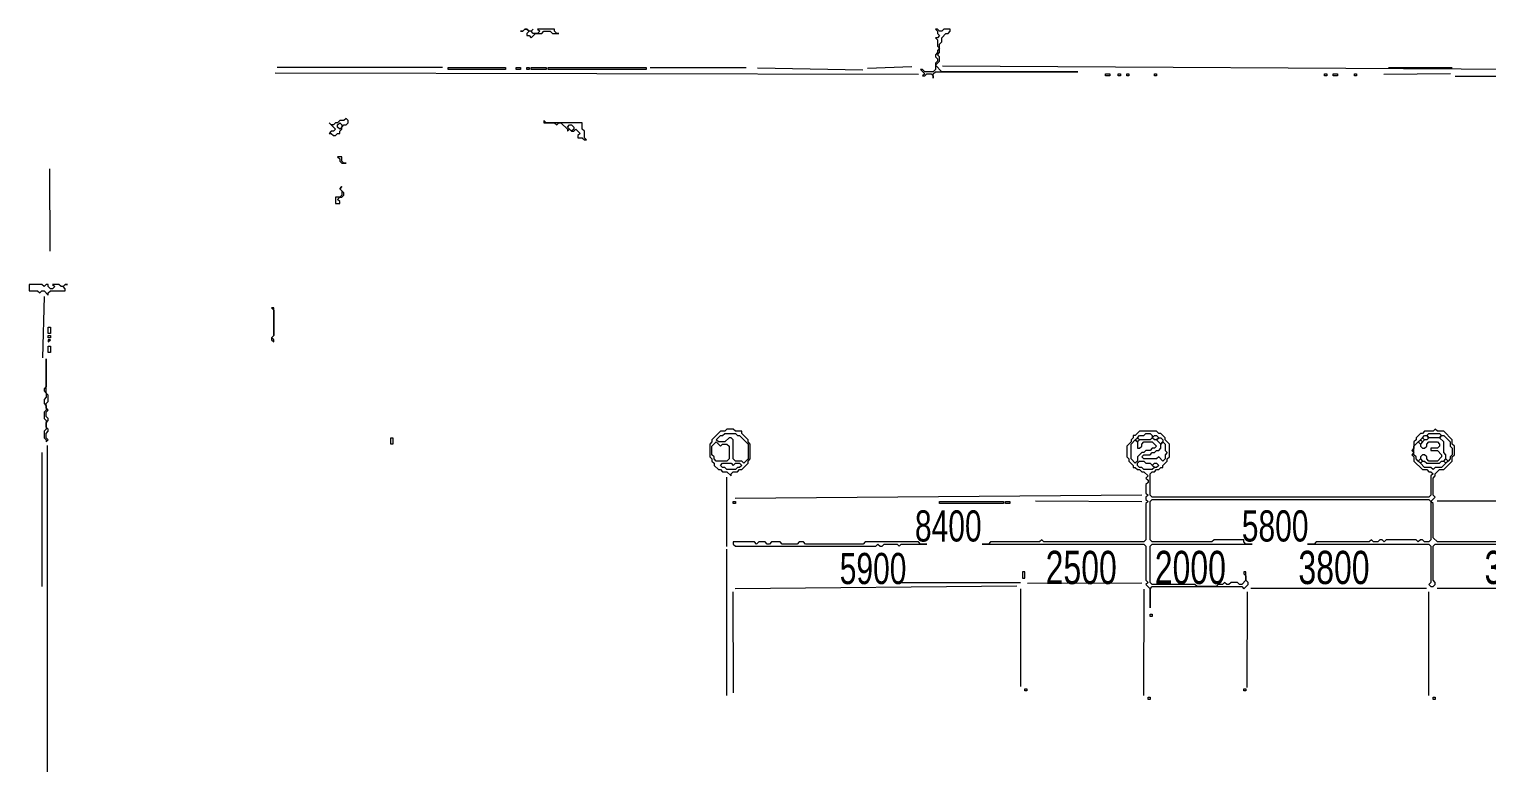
# Model space of a CAD drawing. Extents: x 10 to 1971, y 11 to 1392.
# Drawn here: x 10 to 695, y 1047 to 1392 of the extents above; entities that cross this region are included whole.
import ezdxf

# ---------------------------------------------------------------- set-up
doc = ezdxf.new("R2010")
doc.units = 0
for name, color, linetype, lineweight in [('OCR_TEXT', 6, 'Continuous', 0), ('TRACE_CURVE', 6, 'Continuous', 0), ('TRACE_STRAIGHT', 5, 'Continuous', 0), ('TRACE_TEXT_SYMBOL', 6, 'Continuous', 0)]:
    doc.layers.add(name, color=color, linetype=linetype, lineweight=lineweight)
doc.styles.add('wqy-unicode', font='wqy-unicode.lff')

msp = doc.modelspace()

# ---------------------------------------------------------------- linework, layer by layer
at = {"layer": 'TRACE_CURVE', "color": 6}
for points in [[(671, 1204), (670, 1203), (666, 1203), (665, 1202), (664, 1202), (662, 1200), (662, 1199), (661, 1198), (661, 1195), (660, 1194), (661, 1193), (660, 1192), (661, 1191), (661, 1189), (665, 1185), (667, 1185), (668, 1184), (669, 1184), (670, 1183), (669, 1182), (669, 1173), (668, 1172), (538, 1172), (537, 1173), (537, 1183), (538, 1184), (539, 1184), (540, 1185), (541, 1185), (542, 1186), (543, 1186), (543, 1187), (545, 1189), (545, 1190), (546, 1191), (546, 1197), (544, 1199), (544, 1200), (542, 1202), (541, 1202), (540, 1203), (532, 1203), (530, 1201), (529, 1201), (529, 1200), (528, 1199), (528, 1198), (526, 1196), (526, 1191), (527, 1190), (527, 1189), (529, 1187), (529, 1186), (530, 1186), (531, 1185), (532, 1185), (533, 1184), (534, 1184), (536, 1182), (535, 1181), (536, 1180), (536, 1179), (535, 1178), (535, 1174)], [(700, 1151), (672, 1151), (670, 1153), (670, 1169), (669, 1170), (671, 1172), (670, 1173), (670, 1181), (671, 1182), (671, 1183), (673, 1185), (675, 1185), (679, 1189), (679, 1191), (680, 1192), (680, 1196), (679, 1197), (679, 1199), (675, 1203), (672, 1203), (671, 1204)], [(535, 1174), (536, 1173), (535, 1172), (535, 1171), (536, 1170), (535, 1169), (535, 1152), (534, 1151), (487, 1151), (486, 1152), (485, 1151), (462, 1151), (461, 1150), (458, 1150), (534, 1150), (535, 1149), (535, 1133), (536, 1132), (535, 1131), (537, 1129), (537, 1120), (537, 1129), (538, 1130), (580, 1130), (581, 1129), (583, 1131), (583, 1132), (582, 1133), (582, 1137), (581, 1137), (581, 1136), (582, 1135), (582, 1133), (580, 1131), (579, 1131), (578, 1132), (575, 1132), (574, 1131), (573, 1131), (572, 1132), (571, 1131), (569, 1131), (568, 1130), (559, 1130), (558, 1131), (538, 1131), (537, 1132), (537, 1149), (538, 1150), (585, 1150), (582, 1150), (581, 1151), (581, 1152), (567, 1152), (566, 1151), (538, 1151), (537, 1152), (537, 1170), (538, 1171), (668, 1171), (669, 1170), (669, 1152), (668, 1151), (666, 1151)], [(666, 1151), (665, 1152), (664, 1152), (663, 1151), (662, 1152), (648, 1152), (647, 1151), (646, 1152), (645, 1152), (644, 1151), (642, 1151), (641, 1152), (640, 1151), (615, 1151), (614, 1150), (611, 1150), (668, 1150), (669, 1149), (669, 1132), (668, 1131), (669, 1130), (670, 1130), (671, 1131), (671, 1132), (670, 1133), (670, 1149), (671, 1150), (843, 1150)]]:
    msp.add_lwpolyline(points, dxfattribs=at)
for points in [[(530, 1199), (531, 1200), (532, 1199), (531, 1198)], [(534, 1201), (535, 1202), (537, 1202), (538, 1201), (538, 1200), (537, 1199), (532, 1199), (531, 1200), (532, 1201)], [(538, 1200), (539, 1201), (540, 1201), (541, 1200), (540, 1199), (539, 1199)], [(540, 1199), (541, 1200), (542, 1200), (543, 1199), (543, 1198), (542, 1197)], [(664, 1199), (665, 1200), (666, 1199), (665, 1198)], [(665, 1200), (666, 1201), (667, 1201), (668, 1200), (667, 1199), (666, 1199)], [(667, 1201), (668, 1202), (673, 1202), (674, 1201), (673, 1200), (668, 1200)], [(673, 1200), (674, 1201), (675, 1201), (678, 1198), (678, 1196), (679, 1195), (679, 1192), (678, 1191), (678, 1190), (677, 1189), (676, 1190), (676, 1192), (675, 1193), (675, 1198)], [(530, 1199), (531, 1198), (531, 1195), (532, 1195), (533, 1196), (533, 1197), (534, 1198), (538, 1198), (540, 1196), (539, 1195), (538, 1195), (537, 1194), (535, 1194), (534, 1193), (533, 1193), (531, 1191), (531, 1189), (530, 1188), (528, 1190), (528, 1197)], [(542, 1197), (543, 1198), (544, 1197), (544, 1194), (545, 1193), (544, 1192), (544, 1190), (543, 1189), (541, 1191), (540, 1190), (534, 1190), (533, 1191), (534, 1192), (537, 1192), (538, 1193), (539, 1193), (540, 1194), (541, 1194), (542, 1195)], [(663, 1198), (664, 1197), (664, 1196), (665, 1195), (666, 1195), (667, 1196), (667, 1197), (668, 1198), (672, 1198), (673, 1197), (673, 1196), (672, 1195), (669, 1195), (669, 1194), (672, 1194), (674, 1192), (674, 1191), (672, 1189), (668, 1189), (667, 1190), (667, 1191), (666, 1192), (665, 1192), (664, 1191), (664, 1190), (663, 1189), (662, 1190), (662, 1191), (661, 1192), (661, 1196)], [(663, 1198), (664, 1199), (665, 1198), (664, 1197)], [(531, 1188), (532, 1189), (534, 1189), (535, 1188), (537, 1188), (539, 1186), (538, 1185), (534, 1185), (533, 1186), (532, 1186), (531, 1187)], [(538, 1187), (539, 1188), (540, 1188), (541, 1187), (540, 1186), (539, 1186)], [(663, 1189), (664, 1190), (665, 1189), (664, 1188)], [(664, 1188), (665, 1189), (666, 1189), (667, 1188), (673, 1188), (674, 1189), (675, 1189), (676, 1188), (674, 1186), (671, 1186), (670, 1185), (669, 1186), (666, 1186)], [(675, 1189), (676, 1190), (677, 1189), (676, 1188)]]:
    msp.add_lwpolyline(points, close=True, dxfattribs=at)
at = {"layer": 'TRACE_STRAIGHT', "color": 5}
for p, q in [((125.63, 1371.45), (428.12, 1370.77)), ((126.62, 1374.07), (204.37, 1374.2)), ((302, 1374), (347, 1374)), ((352.35, 1373.8), (401.88, 1372.96)), ((404.08, 1373.74), (424.91, 1374.47)), ((439.38, 1374.77), (826.87, 1372.49)), ((646.86, 1370.87), (678.13, 1371.13)), ((649, 1374), (679, 1374)), ((680.38, 1369.87), (826.88, 1370.2)), ((19.6, 1326.38), (19.7, 1287.63)), ((16.43, 1237.57), (17.24, 1266.4)), ((16, 1193), (16, 1130)), ((18.59, 945.12), (18.62, 1196.38)), ((337.87, 1181.38), (337.87, 1148.87)), ((341.87, 1171.65), (533.12, 1173.16)), ((483.13, 1170.27), (533.12, 1170.07)), ((671.87, 1170.3), (843.12, 1170.27)), ((337.82, 1147.63), (337.86, 1078.87)), ((419, 1132), (476, 1132)), ((479.37, 1131.7), (533.12, 1131.72)), ((340.87, 1127.63), (340.9, 1080.12)), ((341.87, 1129.17), (474.37, 1130.42)), ((476, 1129), (476, 1083)), ((533.99, 1078.87), (534.17, 1128.88)), ((582.64, 1082.63), (582.76, 1127.63)), ((584.38, 1129.34), (666.88, 1129.34)), ((667.86, 1127.62), (667.86, 1078.88)), ((671.87, 1129.35), (754.38, 1129.34))]:
    msp.add_line(p, q, dxfattribs=at)
at = {"layer": 'TRACE_TEXT_SYMBOL', "color": 6}
for points in [[(243, 1392), (242, 1391), (241, 1391), (242, 1391), (243, 1392), (244, 1392), (245, 1391), (244, 1390), (244, 1389), (245, 1389), (246, 1388), (248, 1390), (251, 1390), (252, 1391), (255, 1391), (256, 1390), (259, 1390), (258, 1390), (257, 1391), (257, 1392), (249, 1392), (250, 1391), (249, 1390), (247, 1390), (246, 1391), (247, 1392), (246, 1391), (245, 1391), (244, 1392)], [(436, 1392), (437, 1391), (437, 1390), (438, 1389), (437, 1388), (436, 1388), (437, 1387), (437, 1384), (438, 1383), (437, 1382), (437, 1381), (436, 1380), (436, 1379), (437, 1378), (437, 1377), (436, 1376), (436, 1373), (435, 1372), (431, 1372), (430, 1373), (429, 1373), (431, 1371), (430, 1370), (431, 1370), (432, 1371), (434, 1371), (435, 1370), (435, 1369), (435, 1371), (436, 1372), (503, 1372), (439, 1372), (436, 1375), (438, 1377), (438, 1379), (437, 1380), (438, 1381), (438, 1385), (439, 1386), (439, 1388), (441, 1390), (442, 1390), (443, 1391), (443, 1392), (440, 1392), (439, 1391), (438, 1391), (437, 1392)], [(207, 1374), (234, 1374), (234, 1373), (207, 1373)], [(239, 1374), (241, 1374), (241, 1373), (239, 1373)], [(244, 1374), (245, 1374), (245, 1373), (244, 1373)], [(246, 1374), (253, 1374), (253, 1373), (246, 1373)], [(254, 1374), (300, 1374), (300, 1373), (254, 1373)], [(516, 1371), (518, 1371), (518, 1370), (516, 1370)], [(522, 1371), (523, 1371), (523, 1370), (522, 1370)], [(526, 1371), (527, 1371), (527, 1370), (526, 1370)], [(539, 1371), (540, 1371), (540, 1370), (539, 1370)], [(619, 1371), (620, 1371), (620, 1370), (619, 1370)], [(623, 1371), (625, 1371), (625, 1370), (623, 1370)], [(633, 1371), (634, 1371), (634, 1370), (633, 1370)], [(159, 1350), (158, 1349), (156, 1349), (155, 1348), (154, 1348), (153, 1347), (152, 1347), (151, 1348), (154, 1345), (153, 1344), (152, 1344), (151, 1343), (152, 1343), (153, 1342), (154, 1342), (155, 1343), (156, 1343), (156, 1344), (157, 1345), (157, 1346), (158, 1347), (159, 1347), (160, 1348), (160, 1349)], [(155, 1347), (156, 1348), (157, 1347), (157, 1346), (156, 1345), (155, 1346)], [(252, 1349), (252, 1348), (257, 1348), (258, 1347), (259, 1348), (260, 1348), (263, 1345), (263, 1344), (264, 1345), (265, 1344), (266, 1344), (267, 1345), (269, 1343), (268, 1342), (268, 1341), (270, 1341), (271, 1340), (272, 1340), (271, 1341), (271, 1344), (270, 1345), (270, 1348), (253, 1348)], [(263, 1346), (264, 1347), (265, 1347), (266, 1346), (266, 1345), (265, 1344)], [(155, 1332), (156, 1331), (156, 1330), (157, 1329), (159, 1329), (158, 1329), (157, 1330), (157, 1332)], [(157, 1318), (156, 1317), (157, 1316), (157, 1314), (156, 1313), (154, 1313), (154, 1310), (156, 1310), (156, 1311), (155, 1312), (156, 1313), (157, 1313), (158, 1314), (158, 1315), (156, 1317)], [(10, 1272), (10, 1269), (14, 1269), (15, 1268), (16, 1269), (17, 1269), (19, 1267), (19, 1268), (20, 1269), (27, 1269), (27, 1270), (26, 1271), (27, 1272), (28, 1272), (27, 1272), (26, 1271), (25, 1271), (24, 1272), (21, 1272), (22, 1271), (21, 1270), (20, 1270), (19, 1271), (19, 1272), (18, 1272), (17, 1271), (16, 1272)], [(124, 1261), (125, 1260), (125, 1248), (124, 1247), (124, 1246), (125, 1245), (125, 1246), (124, 1247), (125, 1248), (125, 1261)], [(19, 1252), (20, 1252), (20, 1249), (19, 1249)], [(19, 1248), (20, 1248), (20, 1247), (19, 1247)], [(19, 1246), (19, 1245), (20, 1246)], [(19, 1243), (20, 1243), (20, 1240), (19, 1240)], [(18, 1237), (18, 1224), (17, 1223), (17, 1222), (18, 1221), (18, 1219), (17, 1218), (17, 1216), (18, 1215), (18, 1213), (17, 1212), (17, 1209), (18, 1208), (18, 1204), (17, 1203), (17, 1200), (18, 1199), (18, 1198), (19, 1199), (18, 1200), (18, 1202), (19, 1203), (19, 1204), (18, 1205), (18, 1207), (19, 1208), (19, 1209), (18, 1210), (18, 1212), (19, 1213), (18, 1214), (18, 1216), (19, 1217), (19, 1220), (18, 1221)], [(180, 1200), (181, 1200), (181, 1197), (180, 1197)], [(338, 1204), (337, 1203), (335, 1203), (331, 1199), (331, 1198), (330, 1197), (330, 1191), (331, 1190), (331, 1189), (332, 1188), (332, 1187), (334, 1185), (335, 1185), (336, 1184), (338, 1184), (340, 1182), (340, 1183), (341, 1184), (343, 1184), (344, 1185), (345, 1185), (348, 1188), (348, 1189), (349, 1190), (349, 1197), (348, 1198), (348, 1199), (345, 1202), (345, 1203), (342, 1203), (341, 1204)], [(336, 1201), (337, 1202), (342, 1202), (343, 1201), (344, 1201), (348, 1197), (348, 1190), (346, 1188), (345, 1189), (342, 1189), (341, 1190), (341, 1199), (340, 1200), (339, 1200), (337, 1198), (334, 1198), (333, 1199), (335, 1201)], [(333, 1198), (335, 1196), (336, 1197), (338, 1197), (339, 1196), (339, 1190), (338, 1189), (333, 1189), (332, 1190), (332, 1191), (331, 1192), (331, 1196)], [(335, 1187), (336, 1188), (340, 1188), (341, 1187), (342, 1188), (344, 1188), (345, 1187), (344, 1186), (343, 1186), (342, 1185), (338, 1185), (337, 1186), (336, 1186)], [(341, 1170), (342, 1170), (342, 1169), (341, 1169)], [(438, 1170), (468, 1170), (468, 1169), (438, 1169)], [(469, 1170), (471, 1170), (471, 1169), (469, 1169)], [(341, 1151), (341, 1150), (342, 1149), (408, 1149), (409, 1150), (410, 1149), (411, 1149), (412, 1150), (418, 1150), (419, 1149), (420, 1150), (432, 1150), (429, 1150), (428, 1151), (403, 1151), (402, 1150), (375, 1150), (374, 1151), (372, 1151), (371, 1150), (364, 1150), (363, 1151), (359, 1151), (358, 1150), (357, 1150), (356, 1151), (353, 1151), (352, 1150), (351, 1151)], [(477, 1137), (477, 1134), (478, 1134), (478, 1137)], [(537, 1117), (538, 1117), (538, 1116), (537, 1116)], [(478, 1082), (479, 1082), (479, 1081), (478, 1081)], [(536, 1078), (537, 1078), (537, 1077), (536, 1077)], [(581, 1082), (582, 1082), (582, 1081), (581, 1081)], [(670, 1078), (671, 1078), (671, 1077), (670, 1077)]]:
    msp.add_lwpolyline(points, close=True, dxfattribs=at)

# ---------------------------------------------------------------- texts
at = {"layer": 'OCR_TEXT', "color": 6, "style": 'wqy-unicode', "width": 0.72}
for s, height, p in [('8400', 14.642, (426.4, 1151.2)), ('5800', 14.642, (580.06, 1151.2)), ('5900', 14.642, (391.04, 1131.2)), ('2500', 15.618, (487.85, 1131.21)), ('2000', 15.618, (539.15, 1131.21)), ('3800', 15.618, (606.67, 1131.21)), ('3800', 15.618, (694.17, 1131.21))]:
    msp.add_text(s, height=height, dxfattribs=at).set_placement(p)

doc.saveas('drawing.dxf')
